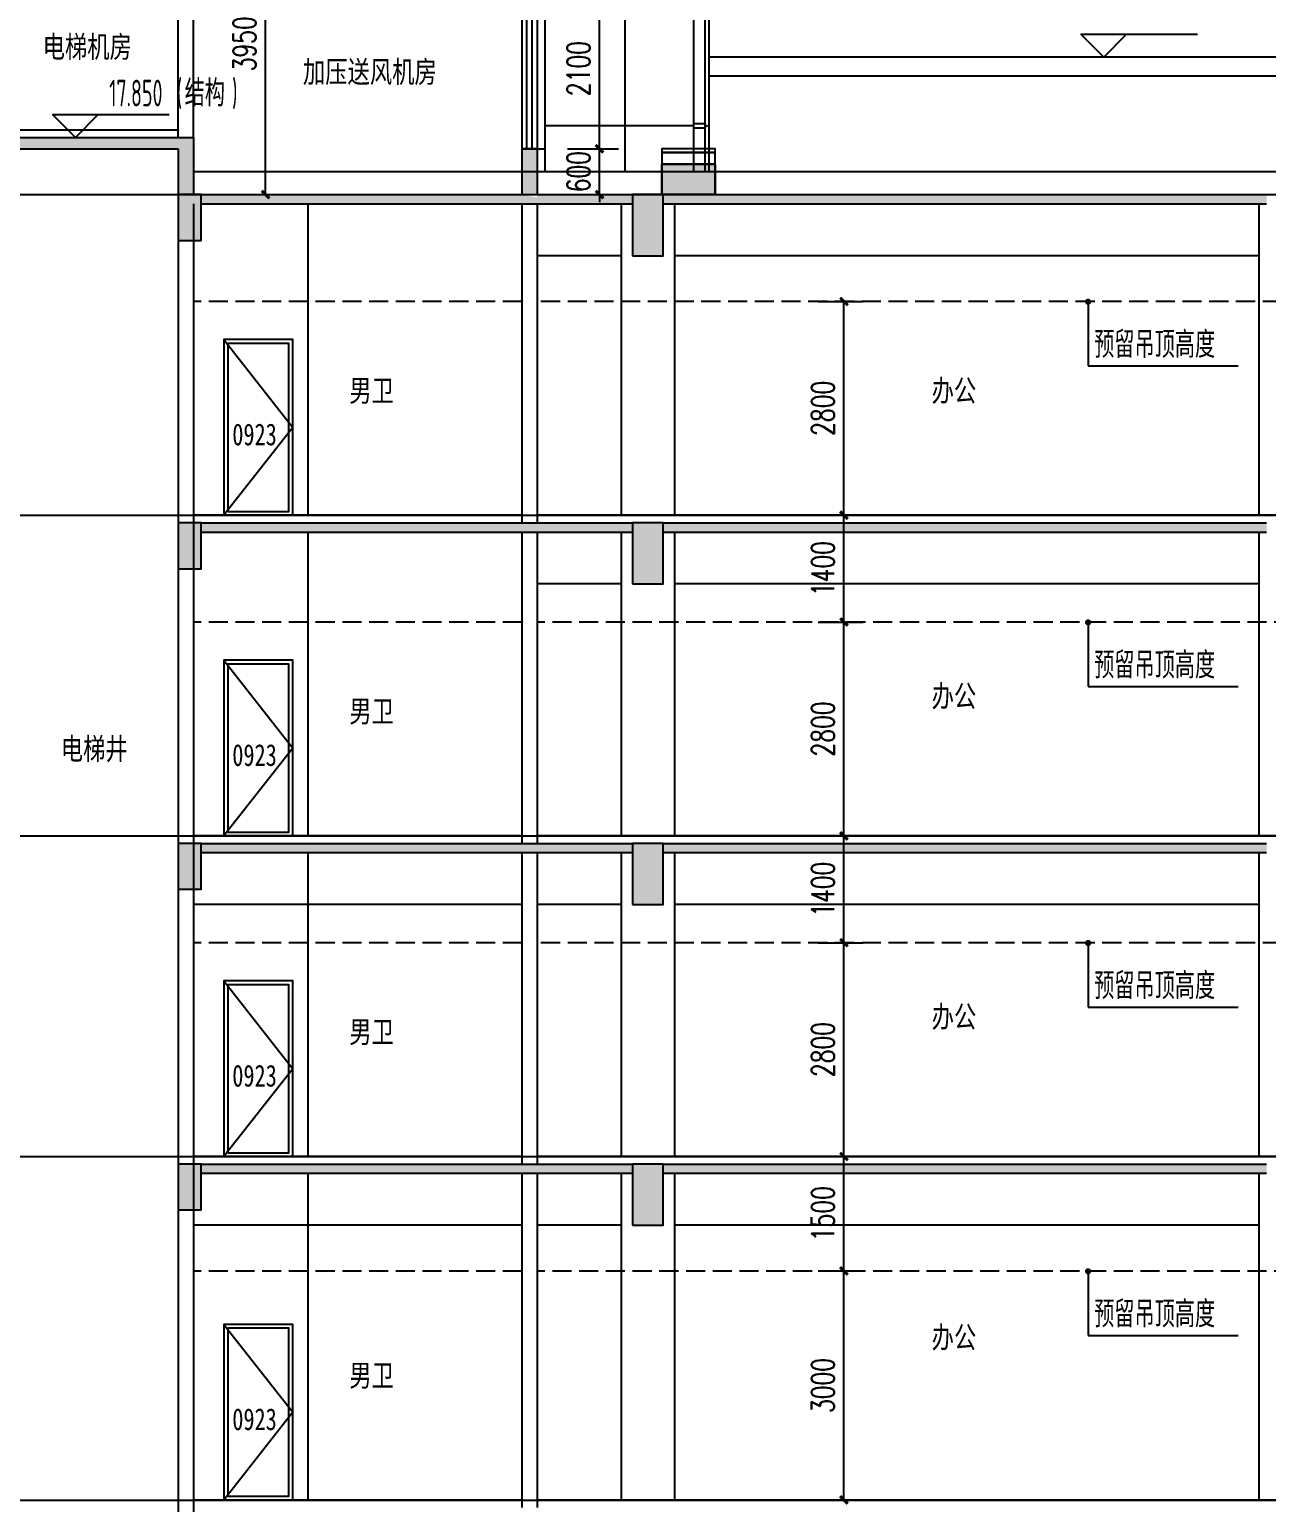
# Model space of a CAD drawing. Extents: x 1106790 to 1313746, y -134124 to 12249.
# Drawn here: x 1189551 to 1205748, y -51921 to -32625 of the extents above; entities that cross this region are included whole.
import ezdxf

# ---------------------------------------------------------------- set-up
doc = ezdxf.new("R2010")
doc.units = 0
doc.header["$LTSCALE"] = 1000
doc.header["$MEASUREMENT"] = 0
doc.linetypes.add('DASH', pattern=[0.35, 0.25, -0.1])
for name, color, linetype in [('01-标注_尺寸', 124, 'Continuous'), ('01-标注_标高', 200, 'Continuous'), ('01-标注_符号', 200, 'Continuous'), ('02-TEXT_房间', 7, 'Continuous'), ('02-TEXT_标注', 130, 'Continuous'), ('05-填充_天正', 26, 'Continuous'), ('A-C_玻璃幕墙', 140, 'Continuous'), ('A-C_窗', 140, 'Continuous'), ('A-C_门', 150, 'Continuous'), ('A-D_龙骨', 131, 'Continuous'), ('A-O_屋面', 201, 'Continuous'), ('A-SUR_保温', 222, 'Continuous'), ('A-SUR_吊顶', 40, 'Continuous'), ('A-SUR_看线', 231, 'Continuous'), ('A-SUR_面层', 191, 'Continuous'), ('A-TECH_结构', 21, 'Continuous'), ('A_STR-砌块墙', 121, 'Continuous'), ('A_STR-砼墙', 51, 'Continuous'), ('A_STR-砼柱', 51, 'Continuous'), ('D_铝板', 181, 'Continuous'), ('PUB_HATCH', 8, 'Continuous')]:
    doc.layers.add(name, color=color, linetype=linetype)
doc.layers.add('04-不打印_辅助线', color=165, linetype='Continuous', plot=False)
doc.styles.add('_TCH_DIM', font='ROS1', dxfattribs={"width": 0.8, "bigfont": 'JD'})
doc.styles.add('_TCH_DIM_T3', font='SIMPLEX', dxfattribs={"width": 0.705882, "bigfont": 'GBCBIG'})
doc.styles.get("Standard").update_dxf_attribs({"font": 'STXIHEI.TTF', "width": 0.75})
doc.dimstyles.new('_TCH_ARCH&&100', dxfattribs={"dimtxt": 297.5, "dimasz": 100, "dimexe": 250, "dimexo": 300, "dimgap": 126.25, "dimtad": 1, "dimdec": 0, "dimzin": 0, "dimdsep": 46, "dimtxsty": '_TCH_DIM_T3', "dimblk": 'ARCHTICK', "dimcen": 0.09, "dimclrt": 7, "dimazin": 2, "dimtfac": 1, "dimtdec": 0, "dimtix": 1, "dimtmove": 2, "dimatfit": 3, "dimfxl": 0, "dimtolj": 1, "dimtzin": 0, "dimarcsym": 0})

# ---------------------------------------------------------------- blocks, each defined once
blk = doc.blocks.new('kyuhtr')
at = {"const_width": 20}
blk.add_lwpolyline([(50, 0), (0, 0)], dxfattribs=at)
blk.add_lwpolyline([(50, -30), (200, -30), (200, 30), (50, 30)], close=True)
blk = doc.blocks.new('门0923')
for points in [[(0, 0), (900, 0), (900, 2300), (0, 2300)], [(50, 50), (850, 50), (850, 2250), (50, 2250)]]:
    blk.add_lwpolyline(points, close=True)
blk.add_lwpolyline([(0, 2300), (900, 1150), (0, 0)])
at = {"layer": '04-不打印_辅助线', "width": 0.75}
blk.add_text('0923', height=285.4, dxfattribs=at).set_placement((109, 916))
blk = doc.blocks.new('_FZH')
blk.add_lwpolyline([(-0.5, -0.5), (0.5, -0.5), (0.5, 0.5), (-0.5, 0.5)], close=True)
at = {"layer": 'PUB_HATCH'}
blk.add_solid([(-0.5, -0.5), (0.5, -0.5), (-0.5, 0.5), (0.5, 0.5)], dxfattribs=at)
blk = doc.blocks.new('fdsgdfhgh')
at = {"layer": 'A-O_屋面'}
blk.add_lwpolyline([(0, 550), (700, 550), (700, 600), (0, 600)], close=True, dxfattribs=at)
at = {"layer": 'A_STR-砼墙'}
for points in [[(0, 400), (700, 400), (700, 550), (0, 550)], [(0, 400), (700, 400), (700, 0), (0, 0)]]:
    blk.add_lwpolyline(points, close=True, dxfattribs=at)
at = {"layer": 'A_STR-砼柱', "xscale": 699.9999999913853, "yscale": 400.0000000033542, "zscale": 400.0000000033542, "rotation": 359.9999999995789}
blk.add_blockref('_FZH', (350, 200), dxfattribs=at)
blk = doc.blocks.new('_ArchTick')
at = {"color": 0, "linetype": 'ByBlock', "const_width": 0.4}
blk.add_lwpolyline([(-0.5, -0.5), (0.5, 0.5)], dxfattribs=at)
blk = doc.blocks.new('*D155')
at = {"layer": '01-标注_尺寸', "color": 0, "lineweight": -2, "transparency": 16777216}
for p, q in [((1199879, -36188), (1200465, -36188)), ((1200215, -38988), (1200215, -36188)), ((1199879, -38988), (1200465, -38988))]:
    blk.add_line(p, q, dxfattribs=at)
at = {"layer": 'Defpoints', "color": 0, "transparency": 16777216}
for p in [(1199579, -36188), (1200215, -36188), (1199579, -38988)]:
    blk.add_point(p, dxfattribs=at)
at = {"layer": '01-标注_尺寸', "color": 0, "lineweight": -2, "transparency": 16777216, "xscale": 100, "yscale": 100, "zscale": 100}
for p, rotation in [((1200215, -36188), 90), ((1200215, -38988), 270)]:
    blk.add_blockref('_ArchTick', p, dxfattribs=dict(at, rotation=rotation))
at = {"layer": '01-标注_尺寸', "color": 7, "transparency": 16777216, "insert": (1199940, -37588), "char_height": 297.5, "attachment_point": 5, "rotation": 90, "style": '_TCH_DIM_T3'}
blk.add_mtext('\\A1;2800', dxfattribs=at)
blk = doc.blocks.new('*D156')
at = {"layer": '01-标注_尺寸', "color": 0, "lineweight": -2, "transparency": 16777216}
for p, q in [((1199879, -38988), (1200465, -38988)), ((1200215, -40388), (1200215, -38988)), ((1199879, -40388), (1200465, -40388))]:
    blk.add_line(p, q, dxfattribs=at)
at = {"layer": 'Defpoints', "color": 0, "transparency": 16777216}
for p in [(1199579, -38988), (1200215, -38988), (1199579, -40388)]:
    blk.add_point(p, dxfattribs=at)
at = {"layer": '01-标注_尺寸', "color": 0, "lineweight": -2, "transparency": 16777216, "xscale": 100, "yscale": 100, "zscale": 100}
for p, rotation in [((1200215, -38988), 90), ((1200215, -40388), 270)]:
    blk.add_blockref('_ArchTick', p, dxfattribs=dict(at, rotation=rotation))
at = {"layer": '01-标注_尺寸', "color": 7, "transparency": 16777216, "insert": (1199940, -39688), "char_height": 297.5, "attachment_point": 5, "rotation": 90, "style": '_TCH_DIM_T3'}
blk.add_mtext('\\A1;1400', dxfattribs=at)
blk = doc.blocks.new('*D157')
at = {"layer": '01-标注_尺寸', "color": 0, "lineweight": -2, "transparency": 16777216}
for p, q in [((1199879, -40388), (1200465, -40388)), ((1200215, -43188), (1200215, -40388)), ((1199879, -43188), (1200465, -43188))]:
    blk.add_line(p, q, dxfattribs=at)
at = {"layer": 'Defpoints', "color": 0, "transparency": 16777216}
for p in [(1199579, -40388), (1200215, -40388), (1199579, -43188)]:
    blk.add_point(p, dxfattribs=at)
at = {"layer": '01-标注_尺寸', "color": 0, "lineweight": -2, "transparency": 16777216, "xscale": 100, "yscale": 100, "zscale": 100}
for p, rotation in [((1200215, -40388), 90), ((1200215, -43188), 270)]:
    blk.add_blockref('_ArchTick', p, dxfattribs=dict(at, rotation=rotation))
at = {"layer": '01-标注_尺寸', "color": 7, "transparency": 16777216, "insert": (1199940, -41788), "char_height": 297.5, "attachment_point": 5, "rotation": 90, "style": '_TCH_DIM_T3'}
blk.add_mtext('\\A1;2800', dxfattribs=at)
blk = doc.blocks.new('*D158')
at = {"layer": '01-标注_尺寸', "color": 0, "lineweight": -2, "transparency": 16777216}
for p, q in [((1199879, -43188), (1200465, -43188)), ((1200215, -44588), (1200215, -43188)), ((1199879, -44588), (1200465, -44588))]:
    blk.add_line(p, q, dxfattribs=at)
at = {"layer": 'Defpoints', "color": 0, "transparency": 16777216}
for p in [(1199579, -43188), (1200215, -43188), (1199579, -44588)]:
    blk.add_point(p, dxfattribs=at)
at = {"layer": '01-标注_尺寸', "color": 0, "lineweight": -2, "transparency": 16777216, "xscale": 100, "yscale": 100, "zscale": 100}
for p, rotation in [((1200215, -43188), 90), ((1200215, -44588), 270)]:
    blk.add_blockref('_ArchTick', p, dxfattribs=dict(at, rotation=rotation))
at = {"layer": '01-标注_尺寸', "color": 7, "transparency": 16777216, "insert": (1199940, -43888), "char_height": 297.5, "attachment_point": 5, "rotation": 90, "style": '_TCH_DIM_T3'}
blk.add_mtext('\\A1;1400', dxfattribs=at)
blk = doc.blocks.new('*D159')
at = {"layer": '01-标注_尺寸', "color": 0, "lineweight": -2, "transparency": 16777216}
for p, q in [((1199879, -44588), (1200465, -44588)), ((1200215, -47388), (1200215, -44588)), ((1199879, -47388), (1200465, -47388))]:
    blk.add_line(p, q, dxfattribs=at)
at = {"layer": 'Defpoints', "color": 0, "transparency": 16777216}
for p in [(1199579, -44588), (1200215, -44588), (1199579, -47388)]:
    blk.add_point(p, dxfattribs=at)
at = {"layer": '01-标注_尺寸', "color": 0, "lineweight": -2, "transparency": 16777216, "xscale": 100, "yscale": 100, "zscale": 100}
for p, rotation in [((1200215, -44588), 90), ((1200215, -47388), 270)]:
    blk.add_blockref('_ArchTick', p, dxfattribs=dict(at, rotation=rotation))
at = {"layer": '01-标注_尺寸', "color": 7, "transparency": 16777216, "insert": (1199940, -45988), "char_height": 297.5, "attachment_point": 5, "rotation": 90, "style": '_TCH_DIM_T3'}
blk.add_mtext('\\A1;2800', dxfattribs=at)
blk = doc.blocks.new('*D160')
at = {"layer": '01-标注_尺寸', "color": 0, "lineweight": -2, "transparency": 16777216}
for p, q in [((1199879, -47388), (1200465, -47388)), ((1200215, -48888), (1200215, -47388)), ((1199879, -48888), (1200465, -48888))]:
    blk.add_line(p, q, dxfattribs=at)
at = {"layer": 'Defpoints', "color": 0, "transparency": 16777216}
for p in [(1199579, -47388), (1200215, -47388), (1199579, -48888)]:
    blk.add_point(p, dxfattribs=at)
at = {"layer": '01-标注_尺寸', "color": 0, "lineweight": -2, "transparency": 16777216, "xscale": 100, "yscale": 100, "zscale": 100}
for p, rotation in [((1200215, -47388), 90), ((1200215, -48888), 270)]:
    blk.add_blockref('_ArchTick', p, dxfattribs=dict(at, rotation=rotation))
at = {"layer": '01-标注_尺寸', "color": 7, "transparency": 16777216, "insert": (1199940, -48138), "char_height": 297.5, "attachment_point": 5, "rotation": 90, "style": '_TCH_DIM_T3'}
blk.add_mtext('\\A1;1500', dxfattribs=at)
blk = doc.blocks.new('*D161')
at = {"layer": '01-标注_尺寸', "color": 0, "lineweight": -2, "transparency": 16777216}
for p, q in [((1199879, -48888), (1200465, -48888)), ((1200215, -51888), (1200215, -48888)), ((1199879, -51888), (1200465, -51888))]:
    blk.add_line(p, q, dxfattribs=at)
at = {"layer": 'Defpoints', "color": 0, "transparency": 16777216}
for p in [(1199579, -48888), (1200215, -48888), (1199579, -51888)]:
    blk.add_point(p, dxfattribs=at)
at = {"layer": '01-标注_尺寸', "color": 0, "lineweight": -2, "transparency": 16777216, "xscale": 100, "yscale": 100, "zscale": 100}
for p, rotation in [((1200215, -48888), 90), ((1200215, -51888), 270)]:
    blk.add_blockref('_ArchTick', p, dxfattribs=dict(at, rotation=rotation))
at = {"layer": '01-标注_尺寸', "color": 7, "transparency": 16777216, "insert": (1199940, -50388), "char_height": 297.5, "attachment_point": 5, "rotation": 90, "style": '_TCH_DIM_T3'}
blk.add_mtext('\\A1;3000', dxfattribs=at)
blk = doc.blocks.new('*D348')
at = {"layer": '01-标注_尺寸', "color": 0, "lineweight": -2, "transparency": 16777216}
for p, q in [((1192328, -30838), (1192892, -30838)), ((1192642, -34788), (1192642, -30838)), ((1192328, -34788), (1192892, -34788))]:
    blk.add_line(p, q, dxfattribs=at)
at = {"layer": 'Defpoints', "color": 0, "transparency": 16777216}
for p in [(1192028, -30838), (1192642, -30838), (1192028, -34788)]:
    blk.add_point(p, dxfattribs=at)
at = {"layer": '01-标注_尺寸', "color": 0, "lineweight": -2, "transparency": 16777216, "xscale": 100, "yscale": 100, "zscale": 100}
for p, rotation in [((1192642, -30838), 90), ((1192642, -34788), 270)]:
    blk.add_blockref('_ArchTick', p, dxfattribs=dict(at, rotation=rotation))
at = {"layer": '01-标注_尺寸', "color": 7, "transparency": 16777216, "insert": (1192367, -32813), "char_height": 297.5, "attachment_point": 5, "rotation": 90, "style": '_TCH_DIM_T3'}
blk.add_mtext('\\A1;3950', dxfattribs=at)
blk = doc.blocks.new('$WINLIB2D$00000001')
at = {"color": 0}
for points in [[(-0.5, 0.5), (-0.5, -0.5)], [(-0.5, 0.5), (0.5, 0.5)], [(0.5, -0.5), (0.5, 0.5)], [(0.5, 0.1667), (-0.5, 0.1667)], [(0.5, -0.1667), (-0.5, -0.1667)], [(-0.5, -0.5), (0.5, -0.5)]]:
    blk.add_lwpolyline(points, dxfattribs=at)
blk = doc.blocks.new('*D349')
at = {"layer": '01-标注_尺寸', "color": 0, "lineweight": -2, "transparency": 16777216}
for p, q in [((1197014, -34188), (1197014, -34088)), ((1196594, -34188), (1197264, -34188)), ((1197014, -34788), (1197014, -34188)), ((1196594, -34788), (1197264, -34788)), ((1197014, -34788), (1197014, -34888))]:
    blk.add_line(p, q, dxfattribs=at)
at = {"layer": 'Defpoints', "color": 0, "transparency": 16777216}
for p in [(1196294, -34188), (1197014, -34188), (1196294, -34788)]:
    blk.add_point(p, dxfattribs=at)
at = {"layer": '01-标注_尺寸', "color": 0, "lineweight": -2, "transparency": 16777216, "xscale": 100, "yscale": 100, "zscale": 100}
for p, rotation in [((1197014, -34188), 270), ((1197014, -34788), 90)]:
    blk.add_blockref('_ArchTick', p, dxfattribs=dict(at, rotation=rotation))
at = {"layer": '01-标注_尺寸', "color": 7, "transparency": 16777216, "insert": (1196739, -34488), "char_height": 297.5, "attachment_point": 5, "rotation": 90, "style": '_TCH_DIM_T3'}
blk.add_mtext('\\A1;600', dxfattribs=at)
blk = doc.blocks.new('*D350')
at = {"layer": '01-标注_尺寸', "color": 0, "lineweight": -2, "transparency": 16777216}
for p, q in [((1196594, -32088), (1197264, -32088)), ((1197014, -34188), (1197014, -32088)), ((1196594, -34188), (1197264, -34188))]:
    blk.add_line(p, q, dxfattribs=at)
at = {"layer": 'Defpoints', "color": 0, "transparency": 16777216}
for p in [(1196294, -32088), (1197014, -32088), (1196294, -34188)]:
    blk.add_point(p, dxfattribs=at)
at = {"layer": '01-标注_尺寸', "color": 0, "lineweight": -2, "transparency": 16777216, "xscale": 100, "yscale": 100, "zscale": 100}
for p, rotation in [((1197014, -32088), 90), ((1197014, -34188), 270)]:
    blk.add_blockref('_ArchTick', p, dxfattribs=dict(at, rotation=rotation))
at = {"layer": '01-标注_尺寸', "color": 7, "transparency": 16777216, "insert": (1196739, -33138), "char_height": 297.5, "attachment_point": 5, "rotation": 90, "style": '_TCH_DIM_T3'}
blk.add_mtext('\\A1;2100', dxfattribs=at)

msp = doc.modelspace()

# ---------------------------------------------------------------- hatches: boundary and pattern name
at = {"layer": '05-填充_天正'}
for points in [[(1188897.7, -34038.5), (1189097.7, -34188.5), (1191497.7, -34188.5), (1191697.7, -34038.5)], [(1191497.7, -34788.5), (1191697.7, -34788.5), (1191697.7, -34038.5), (1191497.7, -34188.5)], [(1195997.7, -34190.1), (1195997.7, -34788.5), (1196197.7, -34788.5), (1196197.7, -34190.1)], [(1191797.7, -34788.5), (1191797.7, -34908.5), (1196397.7, -34908.5), (1196197.7, -34828.5), (1195997.7, -34788.5)], [(1197447.7, -34908.5), (1197447.7, -34788.5), (1196197.7, -34788.5), (1196197.7, -34828.5), (1196397.7, -34908.5)], [(1205747.7, -34908.5), (1205747.7, -34788.5), (1197847.7, -34788.5), (1197847.7, -34908.5)], [(1191797.7, -39088.5), (1191797.7, -39208.5), (1197447.7, -39208.5), (1197447.7, -39088.5)], [(1205747.7, -39208.5), (1205747.7, -39088.5), (1197847.7, -39088.5), (1197847.7, -39208.5)], [(1191797.7, -43288.5), (1191797.7, -43408.5), (1197447.7, -43408.5), (1197447.7, -43288.5)], [(1205747.7, -43408.5), (1205747.7, -43288.5), (1197847.7, -43288.5), (1197847.7, -43408.5)], [(1191797.7, -47488.5), (1191797.7, -47608.5), (1197447.7, -47608.5), (1197447.7, -47488.5)], [(1205747.7, -47608.5), (1205747.7, -47488.5), (1197847.7, -47488.5), (1197847.7, -47608.5)]]:
    msp.add_hatch(color=256, dxfattribs=at).paths.add_polyline_path(points)

# ---------------------------------------------------------------- linework, layer by layer
at = {"layer": '01-标注_标高'}
for p, q in [((1203615.9, -32988.5), (1203315.9, -32688.5)), ((1203315.9, -32688.5), (1204842.6, -32688.5)), ((1203615.9, -32988.5), (1203915.9, -32688.5)), ((1190151.8, -34038.5), (1189851.8, -33738.5)), ((1189851.8, -33738.5), (1191378.5, -33738.5)), ((1190151.8, -34038.5), (1190451.8, -33738.5))]:
    msp.add_line(p, q, dxfattribs=at)
at = {"layer": '01-标注_符号'}
for p, q in [((1203411.6, -36192), (1203411.6, -37032)), ((1203411.6, -37032), (1205378.2, -37032)), ((1203411.6, -40392), (1203411.6, -41232)), ((1203411.6, -41232), (1205378.2, -41232)), ((1203411.6, -44592), (1203411.6, -45432)), ((1203411.6, -45432), (1205378.2, -45432)), ((1203411.6, -48892), (1203411.6, -49732)), ((1203411.6, -49732), (1205378.2, -49732))]:
    msp.add_line(p, q, dxfattribs=at)
at = {"layer": '01-标注_符号', "const_width": 40}
for points in [[(1203411.6, -36172, 1), (1203411.6, -36212, 1)], [(1203411.6, -40372, 1), (1203411.6, -40412, 1)], [(1203411.6, -44572, 1), (1203411.6, -44612, 1)], [(1203411.6, -48872, 1), (1203411.6, -48912, 1)]]:
    msp.add_lwpolyline(points, format="xyb", close=True, dxfattribs=at)
at = {"layer": '04-不打印_辅助线'}
for p, q in [((1155940.1, -34788.5), (1216697, -34788.5)), ((1155940.1, -38988.5), (1216697, -38988.5)), ((1155940.1, -43188.5), (1216697, -43188.5)), ((1155940.1, -47388.5), (1216697, -47388.5)), ((1155940.1, -51888.5), (1216697, -51888.5))]:
    msp.add_line(p, q, dxfattribs=at)
at = {"layer": 'A-C_玻璃幕墙'}
for p, q in [((1197347.7, -31518.5), (1197347.7, -34488.5)), ((1198248.7, -34488.5), (1198248.7, -31518.5)), ((1198398.7, -34488.5), (1198398.7, -31518.5)), ((1198448.7, -34488.5), (1198448.7, -31488.5)), ((1198248.7, -33888.5), (1196297.7, -33888.5))]:
    msp.add_line(p, q, dxfattribs=at)
at = {"layer": 'A-O_屋面'}
for points in [[(1196297.7, -34338.5), (1196297.7, -34488.5)], [(1209167.7, -34488.5), (1191697.7, -34488.5)]]:
    msp.add_lwpolyline(points, dxfattribs=at)
at = {"layer": 'A-SUR_保温'}
msp.add_line((1196197.7, -34190.1), (1196297.7, -34190.1), dxfattribs=at)
msp.add_lwpolyline([(1196197.7, -31190.1), (1196297.7, -31190.1), (1196297.7, -34490.1)], dxfattribs=at)
at = {"layer": 'A-SUR_吊顶', "linetype": 'DASH'}
for points in [[(1195997.7, -36188.5), (1191697.7, -36188.5)], [(1209447.7, -36188.5), (1196197.7, -36188.5)], [(1195997.7, -40388.5), (1191697.7, -40388.5)], [(1209597.7, -40388.5), (1196197.7, -40388.5)], [(1195997.7, -44588.5), (1191697.7, -44588.5)], [(1209447.7, -44588.5), (1196197.7, -44588.5)], [(1195997.7, -48888.5), (1191697.7, -48888.5)], [(1208547.7, -48888.5), (1196197.7, -48888.5)]]:
    msp.add_lwpolyline(points, dxfattribs=at)
at = {"layer": 'A-SUR_看线'}
for points in [[(1193197.7, -34908.5), (1193197.7, -38988.5)], [(1193197.7, -39208.5), (1193197.7, -43188.5)], [(1193197.7, -43408.5), (1193197.7, -47388.5)], [(1193197.7, -47608.5), (1193197.7, -51888.5)]]:
    msp.add_lwpolyline(points, dxfattribs=at)
at = {"layer": 'A-SUR_面层'}
for points in [[(1189097.7, -33938.5), (1191497.7, -33938.5)], [(1195997.7, -38988.5), (1191697.7, -38988.5)], [(1209447.7, -38988.5), (1196197.7, -38988.5)], [(1195997.7, -43188.5), (1191697.7, -43188.5)], [(1209447.7, -43188.5), (1196197.7, -43188.5)], [(1195997.7, -47388.5), (1191697.7, -47388.5)], [(1209447.7, -47388.5), (1196197.7, -47388.5)], [(1195997.7, -51888.5), (1191697.7, -51888.5)], [(1208547.7, -51888.5), (1196197.7, -51888.5)]]:
    msp.add_lwpolyline(points, dxfattribs=at)
at = {"layer": 'A-TECH_结构'}
for points in [[(1197297.7, -34908.5), (1197297.7, -38988.5)], [(1197997.7, -34908.5), (1197997.7, -38988.5)], [(1205647.7, -34908.5), (1205647.7, -38988.5)], [(1197297.7, -35588.5), (1196197.7, -35588.5)], [(1205647.7, -35588.5), (1197997.7, -35588.5)], [(1197297.7, -39208.5), (1197297.7, -43188.5)], [(1197997.7, -39208.5), (1197997.7, -43188.5)], [(1205647.7, -39208.5), (1205647.7, -43188.5)], [(1197297.7, -39888.5), (1196197.7, -39888.5)], [(1205647.7, -39888.5), (1197997.7, -39888.5)], [(1197297.7, -43408.5), (1197297.7, -47388.5)], [(1197997.7, -43408.5), (1197997.7, -47388.5)], [(1205647.7, -43408.5), (1205647.7, -47388.5)], [(1195997.7, -44088.5), (1191697.7, -44088.5)], [(1197297.7, -44088.5), (1196197.7, -44088.5)], [(1205647.7, -44088.5), (1197997.7, -44088.5)], [(1197297.7, -47608.5), (1197297.7, -51888.5)], [(1197997.7, -47608.5), (1197997.7, -51888.5)], [(1205647.7, -47608.5), (1205647.7, -51888.5)], [(1195997.7, -48288.5), (1191697.7, -48288.5)], [(1197297.7, -48288.5), (1196197.7, -48288.5)], [(1205647.7, -48288.5), (1197997.7, -48288.5)]]:
    msp.add_lwpolyline(points, dxfattribs=at)
at = {"layer": 'A_STR-砌块墙'}
msp.add_line((1196197.7, -34190.1), (1195997.7, -34190.1), dxfattribs=at)
for points in [[(1191497.7, -34038.5), (1191497.7, -31438.5)], [(1191697.7, -34038.5), (1191697.7, -31438.5)], [(1191497.7, -34908.5), (1191497.7, -58188.5)], [(1191697.7, -34908.5), (1191697.7, -58188.5)], [(1195997.7, -34908.5), (1195997.7, -39088.5)], [(1196197.7, -34908.5), (1196197.7, -39088.5)], [(1195997.7, -39208.5), (1195997.7, -43288.5)], [(1196197.7, -39208.5), (1196197.7, -43288.5)], [(1195997.7, -43408.5), (1195997.7, -47488.5)], [(1196197.7, -43408.5), (1196197.7, -47488.5)], [(1195997.7, -47608.5), (1195997.7, -51988.5)], [(1196197.7, -47608.5), (1196197.7, -51988.5)]]:
    msp.add_lwpolyline(points, dxfattribs=at)
at = {"layer": 'A_STR-砼墙'}
for p, q in [((1188897.7, -34038.5), (1191697.7, -34038.5)), ((1191697.7, -34038.5), (1191697.7, -34788.5)), ((1189097.7, -34188.5), (1191497.7, -34188.5)), ((1191497.7, -34188.5), (1191497.7, -34788.5)), ((1195997.7, -34190.1), (1195997.7, -34788.5)), ((1196197.7, -34190.1), (1195997.7, -34190.1)), ((1196197.7, -34190.1), (1196197.7, -34788.5)), ((1191797.7, -34788.5), (1195997.7, -34788.5)), ((1191797.7, -34908.5), (1196397.7, -34908.5)), ((1196197.7, -34788.5), (1197447.7, -34788.5)), ((1196397.7, -34908.5), (1197447.7, -34908.5)), ((1197847.7, -34788.5), (1205747.7, -34788.5)), ((1197847.7, -34908.5), (1205747.7, -34908.5)), ((1191797.7, -39088.5), (1197447.7, -39088.5)), ((1197847.7, -39088.5), (1205747.7, -39088.5)), ((1191797.7, -39208.5), (1197447.7, -39208.5)), ((1197847.7, -39208.5), (1205747.7, -39208.5)), ((1191797.7, -43288.5), (1197447.7, -43288.5)), ((1191797.7, -43408.5), (1197447.7, -43408.5)), ((1197847.7, -43288.5), (1205747.7, -43288.5)), ((1197847.7, -43408.5), (1205747.7, -43408.5)), ((1191797.7, -47488.5), (1197447.7, -47488.5)), ((1191797.7, -47608.5), (1197447.7, -47608.5)), ((1197847.7, -47488.5), (1205747.7, -47488.5)), ((1197847.7, -47608.5), (1205747.7, -47608.5))]:
    msp.add_line(p, q, dxfattribs=at)
at = {"layer": 'D_铝板'}
for points in [[(1209647.7, -32988.5), (1198448.7, -32988.5)], [(1209137.7, -33238.5), (1198448.7, -33238.5)]]:
    msp.add_lwpolyline(points, dxfattribs=at)

# ---------------------------------------------------------------- block references
at = {"color": 1}
msp.add_blockref('fdsgdfhgh', (1197828.7, -34788.5), dxfattribs=at)
at = {"layer": 'A-C_窗', "xscale": -2100, "yscale": -200, "zscale": -2100, "rotation": 90}
msp.add_blockref('$WINLIB2D$00000001', (1196097.7, -33140.1), dxfattribs=at)
at = {"layer": 'A-C_门'}
for p in [(1192097.7, -38988.5), (1192097.7, -43188.5), (1192097.7, -47388.5), (1192097.7, -51888.5)]:
    msp.add_blockref('门0923', p, dxfattribs=at)
at = {"layer": 'A-D_龙骨', "xscale": -1}
msp.add_blockref('kyuhtr', (1198448.7, -33888.5), dxfattribs=at)
at = {"layer": 'A_STR-砼柱'}
for p, xscale, yscale, zscale in [((1191647.7, -35088.5), 300, 600, 600), ((1197647.7, -35188.5), 400, 800, 800), ((1191647.7, -39388.5), 300, 600, 600), ((1197647.7, -39488.5), 400, 800, 800), ((1191647.7, -43588.5), 300, 600, 600), ((1197647.7, -43688.5), 400, 800, 800), ((1191647.7, -47788.5), 300, 600, 600), ((1197647.7, -47888.5), 400, 800, 800)]:
    msp.add_blockref('_FZH', p, dxfattribs=dict(at, xscale=xscale, yscale=yscale, zscale=zscale))

# ---------------------------------------------------------------- texts
at = {"layer": '02-TEXT_房间', "width": 0.75}
for s, p in [('电梯机房', (1189723.8, -32994.3)), ('加压送风机房', (1193131.5, -33322.6)), ('男卫', (1193738.9, -37498.9)), ('办公', (1201363.3, -37498.9)), ('办公', (1201363.3, -41498.9)), ('男卫', (1193738.9, -41698.9)), ('电梯井', (1189960.8, -42190.7)), ('办公', (1201363.3, -45698.9)), ('男卫', (1193738.9, -45898.9)), ('办公', (1201363.3, -49898.9)), ('男卫', (1193738.9, -50398.9))]:
    msp.add_text(s, height=285.43, dxfattribs=at).set_placement(p)
at = {"layer": '02-TEXT_标注', "style": '_TCH_DIM'}
for s, height, width, p in [('17.850', 350, 0.64, (1190594.3, -33633.5)), ('(', 350, 0.64, (1191478.5, -33633.5)), ('结构', 347.29, 0.8, (1191583, -33633.5)), (')', 350, 0.64, (1192203.8, -33633.5)), ('预留吊顶高度', 347.29, 0.8, (1203491.2, -36927)), ('预留吊顶高度', 347.29, 0.8, (1203491.2, -41127)), ('预留吊顶高度', 347.29, 0.8, (1203491.2, -45327)), ('预留吊顶高度', 347.29, 0.8, (1203491.2, -49627))]:
    msp.add_text(s, height=height, dxfattribs=dict(at, width=width)).set_placement(p)

# ---------------------------------------------------------------- dimensions: what is measured, and where the dimension line sits
at = {"layer": '01-标注_尺寸'}
for p1, p2, distance, picture, middle in [((1192028.5, -34788.5), (1192028.5, -30838.5), -613.2, '*D348', (1192366.7, -32813.5)), ((1196293.7, -34188.1), (1196293.7, -32088.1), -720.3, '*D350', (1196739.1, -33138.1)), ((1196293.7, -34788.5), (1196293.7, -34188.1), -720.3, '*D349', (1196739.1, -34488.3)), ((1199578.6, -38988.5), (1199578.6, -36188.5), -636.8, '*D155', (1199940.4, -37588.5)), ((1199578.6, -40388.5), (1199578.6, -38988.5), -636.8, '*D156', (1199940.4, -39688.5)), ((1199578.6, -43188.5), (1199578.6, -40388.5), -636.8, '*D157', (1199940.4, -41788.5)), ((1199578.6, -44588.5), (1199578.6, -43188.5), -636.8, '*D158', (1199940.4, -43888.5)), ((1199578.6, -47388.5), (1199578.6, -44588.5), -636.8, '*D159', (1199940.4, -45988.5)), ((1199578.6, -48888.5), (1199578.6, -47388.5), -636.8, '*D160', (1199940.4, -48138.5)), ((1199578.6, -51888.5), (1199578.6, -48888.5), -636.8, '*D161', (1199940.4, -50388.5))]:
    dim = msp.add_aligned_dim(p1=p1, p2=p2, distance=distance, dimstyle='_TCH_ARCH&&100', dxfattribs=at)
    dim.commit()
    dim.dimension.update_dxf_attribs({"geometry": picture, "text_midpoint": middle})

doc.saveas('drawing.dxf')
